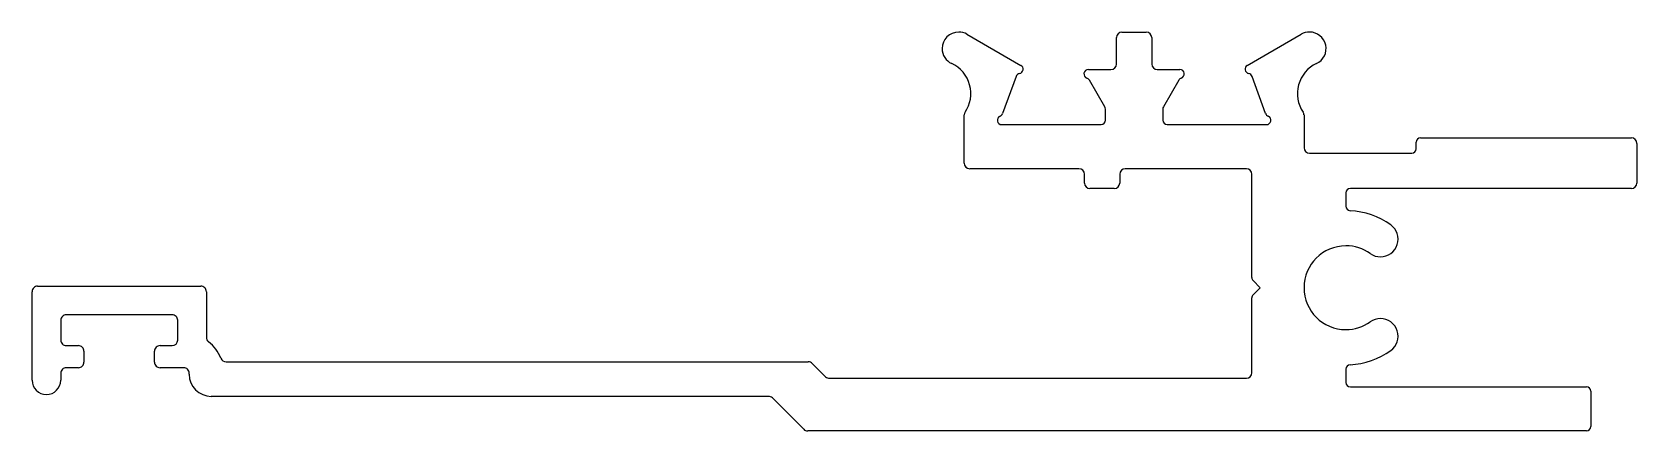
# Model space of a CAD drawing. Header units: inches. Extents: x -34.8 to 37.9, y 0 to 18.1.
import ezdxf

# ---------------------------------------------------------------- set-up
doc = ezdxf.new("R2010")
doc.units = ezdxf.units.IN
doc.header["$MEASUREMENT"] = 0
doc.layers.add('BEAD', color=152, linetype='Continuous')

msp = doc.modelspace()

# ---------------------------------------------------------------- linework, layer by layer
at = {"layer": 'BEAD', "color": 7, "linetype": 'Continuous'}
for p, q in [((7.537, 18.034), (9.981, 16.623)), ((14.312, 16.685), (14.312, 17.885)), ((14.562, 18.135), (15.662, 18.135)), ((15.912, 17.885), (15.912, 16.685)), ((20.242, 16.623), (22.687, 18.034)), ((9.762, 16.122), (9.149, 14.438)), ((13.038, 16.435), (14.062, 16.435)), ((16.162, 16.435), (17.185, 16.435)), ((21.074, 14.438), (20.461, 16.122)), ((13.784, 14.742), (13.084, 15.955)), ((17.139, 15.955), (16.439, 14.742)), ((13.812, 14.135), (13.812, 14.64)), ((16.412, 14.64), (16.412, 14.135)), ((7.412, 12.185), (7.412, 14.38)), ((9.112, 13.935), (13.612, 13.935)), ((16.612, 13.935), (21.112, 13.935)), ((22.812, 14.38), (22.812, 12.885)), ((27.893, 12.835), (27.893, 13.135)), ((28.093, 13.335), (37.649, 13.335)), ((23.062, 12.635), (27.693, 12.635)), ((37.899, 13.085), (37.899, 11.285)), ((12.612, 11.935), (7.662, 11.935)), ((12.862, 11.285), (12.862, 11.685)), ((14.462, 11.685), (14.462, 11.285)), ((20.2, 11.935), (14.712, 11.935)), ((20.45, 6.999), (20.45, 11.685)), ((14.212, 11.035), (13.112, 11.035)), ((27.111, 11.035), (24.912, 11.035)), ((37.649, 11.035), (27.111, 11.035)), ((24.712, 10.835), (24.712, 10.23)), ((-34.583, 6.605), (-27.183, 6.605)), ((20.83, 6.535), (20.509, 6.856)), ((-34.833, 2.338), (-34.833, 6.355)), ((-26.933, 6.355), (-26.933, 4.284)), ((20.45, 2.673), (20.45, 6.071)), ((20.509, 6.215), (20.83, 6.535)), ((-28.483, 5.305), (-33.283, 5.305)), ((-33.533, 5.055), (-33.533, 4.155)), ((-28.233, 4.159), (-28.233, 5.055)), ((-33.283, 3.905), (-32.733, 3.905)), ((-32.483, 3.655), (-32.483, 3.155)), ((-29.283, 3.155), (-29.283, 3.655)), ((-29.033, 3.905), (-28.487, 3.905)), ((-26.039, 3.175), (0.345, 3.175)), ((0.525, 3.101), (1.129, 2.497)), ((-33.533, 2.655), (-33.533, 2.338)), ((-32.733, 2.905), (-33.283, 2.905)), ((-27.963, 2.905), (-29.033, 2.905)), ((-27.713, 2.605), (-27.713, 2.655)), ((1.308, 2.423), (20.2, 2.423)), ((24.712, 2.841), (24.712, 2.235)), ((-1.46, 1.605), (-26.713, 1.605)), ((0.14, 0.11), (-1.283, 1.532)), ((24.912, 2.035), (35.612, 2.035)), ((35.812, 1.835), (35.812, 0.235)), ((35.612, 0.035), (0.319, 0.035))]:
    msp.add_line(p, q, dxfattribs=at)
for centre, radius, start, end in [((7.162, 17.385), 0.75, 90, 180), ((7.162, 17.385), 0.75, 60, 90), ((14.562, 17.885), 0.25, 90, 180), ((15.662, 17.885), 0.25, 360, 90), ((23.062, 17.385), 0.75, 90, 120), ((23.062, 17.385), 0.75, 294.97497, 90), ((7.162, 17.385), 0.75, 180, 245.02503), ((6.212, 15.345), 1.5, 325.47318, 65.02503), ((9.953, 16.053), 0.203, 100.26289, 160), ((9.881, 16.45), 0.2, 280.26289, 60), ((13.038, 16.235), 0.2, 90, 251.23746), ((12.908, 15.853), 0.203, 30, 71.23746), ((14.062, 16.685), 0.25, 270, 0), ((16.162, 16.685), 0.25, 180, 270), ((17.315, 15.853), 0.203, 108.76254, 150), ((17.185, 16.235), 0.2, 288.76254, 90), ((20.342, 16.45), 0.2, 120, 259.73711), ((20.27, 16.053), 0.203, 20, 79.73711), ((24.012, 15.345), 1.5, 114.97497, 214.52682), ((13.608, 14.64), 0.203, 0, 30), ((16.615, 14.64), 0.203, 150, 180), ((7.615, 14.38), 0.203, 145.47318, 180), ((9.112, 14.135), 0.2, 112.34716, 270), ((8.958, 14.508), 0.203, 292.34716, 340), ((13.612, 14.135), 0.2, 270, 0), ((16.612, 14.135), 0.2, 180, 270), ((21.265, 14.508), 0.203, 200, 247.65284), ((21.112, 14.135), 0.2, 270, 67.65284), ((22.608, 14.38), 0.203, 0, 34.52682), ((28.093, 13.135), 0.2, 90, 180), ((37.649, 13.085), 0.25, 360, 90), ((23.062, 12.885), 0.25, 180, 270), ((27.693, 12.835), 0.2, 270, 360), ((7.662, 12.185), 0.25, 180, 270), ((12.612, 11.685), 0.25, 360, 90), ((14.712, 11.685), 0.25, 90, 180), ((20.2, 11.685), 0.25, 360, 90), ((13.112, 11.285), 0.25, 180, 270), ((14.212, 11.285), 0.25, 270, 0), ((24.912, 10.835), 0.2, 90, 180), ((37.649, 11.285), 0.25, 270, 0), ((24.912, 10.23), 0.2, 180, 266.90142), ((24.712, 6.535), 3.5, 54.56906, 86.90142), ((26.277, 8.735), 0.8, 270, 54.56906), ((24.712, 6.535), 1.9, 90, 270), ((24.712, 6.535), 1.9, 54.56906, 90), ((26.277, 8.735), 0.8, 234.56906, 270), ((-34.583, 6.355), 0.25, 89.99996, 180.00004), ((-27.183, 6.355), 0.25, 359.99996, 90.00004), ((20.653, 6.999), 0.203, 180, 225), ((20.653, 6.071), 0.203, 135, 180), ((-33.283, 5.055), 0.25, 89.99996, 180.00004), ((-28.483, 5.055), 0.25, 359.99996, 90.00004), ((26.277, 4.335), 0.8, 90, 125.43094), ((26.277, 4.335), 0.8, 305.43094, 90), ((24.712, 6.535), 1.9, 270, 305.43094), ((-33.283, 4.155), 0.25, 179.99996, 270.00004), ((-32.733, 3.655), 0.25, 359.99996, 90.00004), ((-29.033, 3.655), 0.25, 89.99996, 180.00004), ((-28.487, 4.159), 0.254, 270, 360), ((-26.679, 4.284), 0.254, 180, 231.74328), ((-27.963, 2.655), 1.82, 21.91261, 51.74328), ((24.712, 6.535), 3.5, 273.09858, 305.43094), ((-32.733, 3.155), 0.25, 269.99996, 0.00004), ((-29.033, 3.155), 0.25, 179.99996, 270.00004), ((-26.039, 3.429), 0.254, 201.91261, 270), ((0.345, 2.921), 0.254, 44.99997, 90), ((24.912, 2.841), 0.2, 93.09858, 180), ((-34.183, 2.338), 0.65, 180, 270), ((-34.183, 2.338), 0.65, 270, 0), ((-33.283, 2.655), 0.25, 89.99996, 180.00004), ((-27.963, 2.655), 0.25, 359.99996, 90.00004), ((-26.713, 2.605), 1, 180, 270), ((1.308, 2.677), 0.254, 224.99997, 270), ((20.2, 2.673), 0.25, 270, 360), ((24.912, 2.235), 0.2, 180, 270), ((-1.46, 1.355), 0.25, 45.00016, 90.00008), ((35.612, 1.835), 0.2, 360, 90), ((0.319, 0.289), 0.254, 224.99997, 270), ((35.612, 0.235), 0.2, 270, 360)]:
    msp.add_arc(centre, radius, start, end, dxfattribs=at)

doc.saveas('drawing.dxf')
